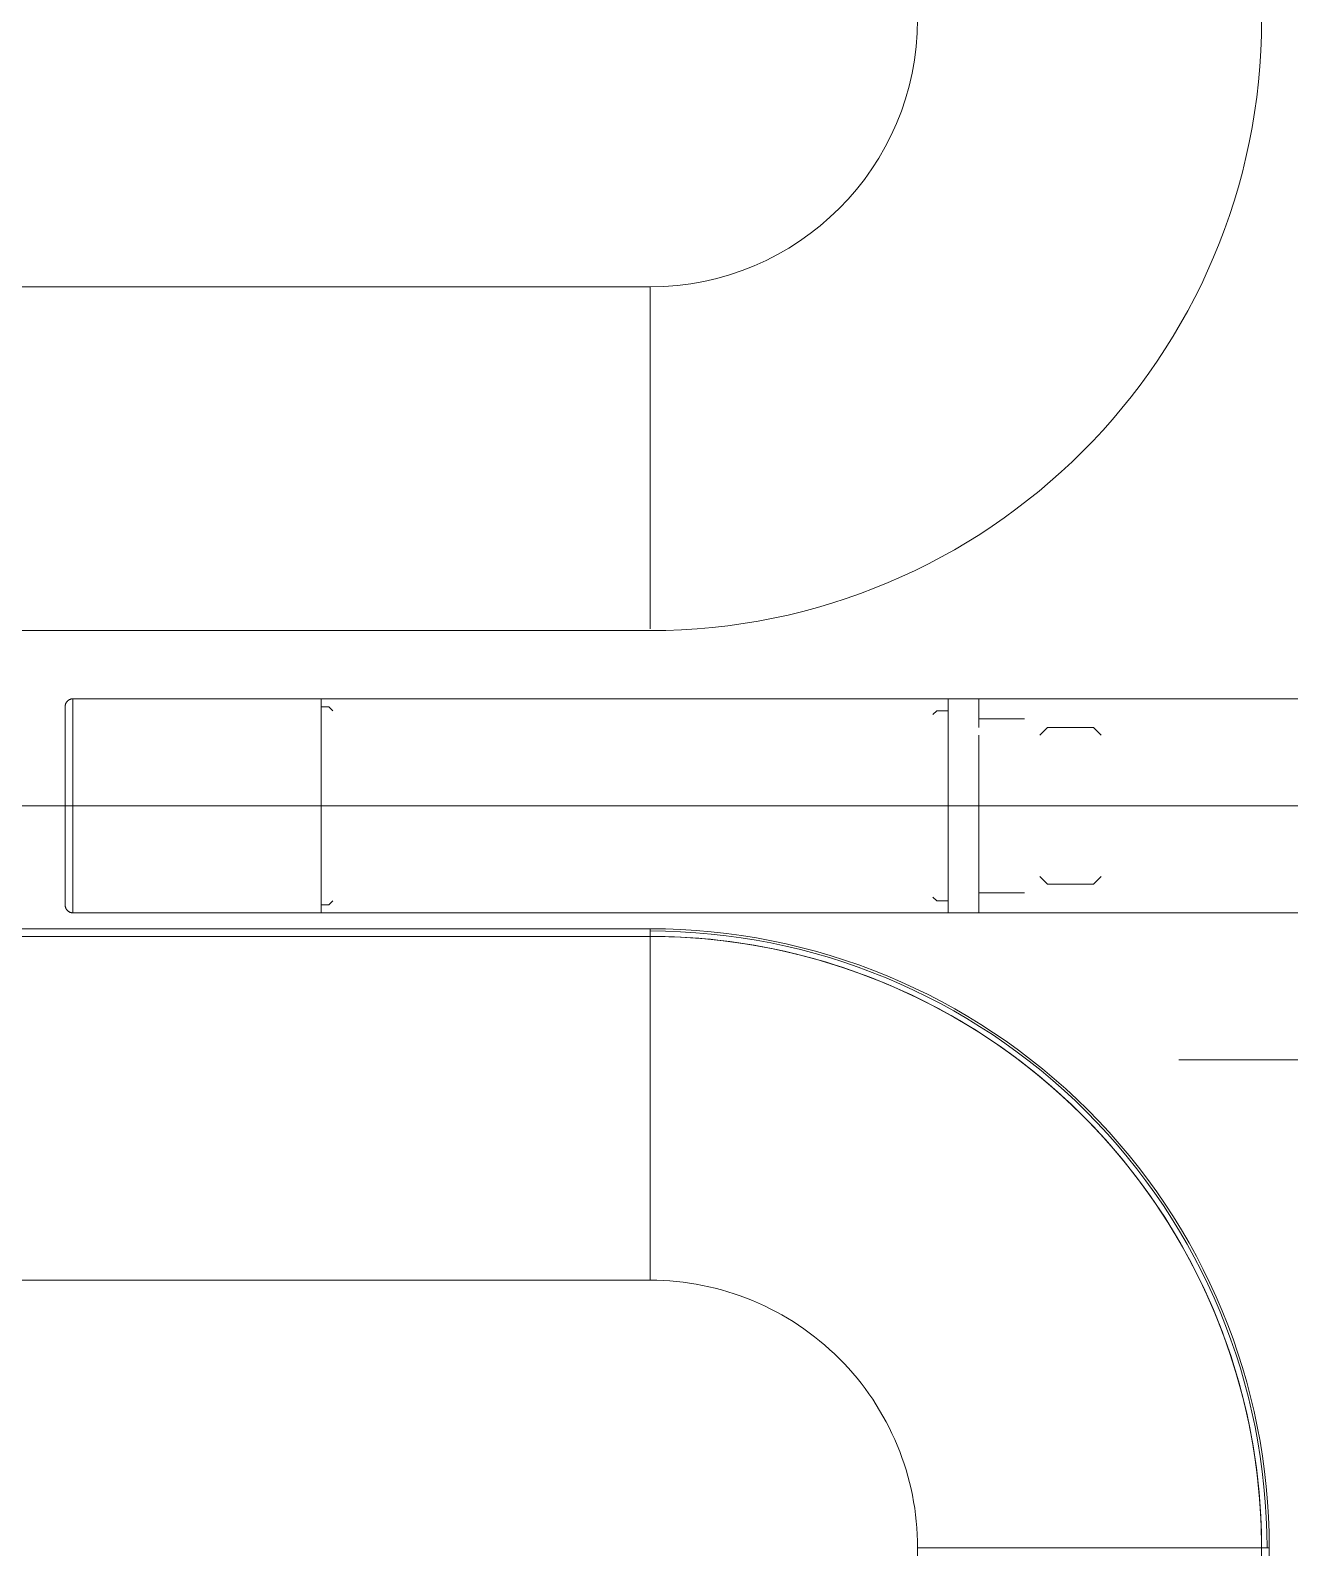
# Model space of a CAD drawing. Header units: millimetres. Extents: x -11245 to 24889, y -43080 to -3800.
# Drawn here: x -7585.7 to -7421, y -15286.7 to -15088.2 of the extents above; entities that cross this region are included whole.
import ezdxf

# ---------------------------------------------------------------- set-up
doc = ezdxf.new("R2010")
doc.units = ezdxf.units.MM
doc.linetypes.add('Projeção', pattern=[3.96875, 2.38125, -1.5875])
for name, color, linetype, lineweight in [('A-ANNO-NOTE', 131, 'Continuous', 9), ('A-FLOR-PATT', 8, 'Continuous', 18), ('A-GENM', 13, 'Continuous', 9), ('G-IMPT', 8, 'Continuous', 9)]:
    doc.layers.add(name, color=color, linetype=linetype, lineweight=lineweight)

# ---------------------------------------------------------------- blocks, each defined once
blk = doc.blocks.new('CRT_MGN_COZ_Fogão a lenha completo - CRT_MGN_COZ_Fogão a lenha completo-5005769-PONTOS HIDRÁULICOS TÉRREO')
at = {"layer": 'G-IMPT'}
for p, q in [((2637.92, 90), (2637.92, -90)), ((2682.92, 90), (2682.92, -90)), ((2682.92, -90), (2682.92, 90)), ((2683.92, 90), (2683.92, -90)), ((2722.92, 90), (2722.92, -90)), ((2767.92, -90), (2767.92, 90)), ((2699.92, -13.5), (2700.08, -13.5)), ((2700.08, -13.5), (2699.92, -13.5)), ((2686, -14.5), (2686, -47)), ((2700.04, -14.5), (2686, -14.5)), ((2700.04, -14.5), (2714, -14.5)), ((2714, -47), (2714, -14.5)), ((2686, -47), (2686, -129)), ((2686, -47), (2714, -47)), ((2700, -47), (2686, -47)), ((2687.05, -47), (2687.05, -48)), ((2714, -47), (2700, -47)), ((2712.95, -48), (2712.95, -47)), ((2714, -129), (2714, -47)), ((2687.05, -48), (2687.55, -48.5)), ((2712.45, -48.5), (2712.95, -48)), ((2637.92, -90), (2682.92, -90)), ((2682.92, -90), (2683.92, -90)), ((2767.92, -90), (2723.17, -90)), ((2602.92, -125), (2362.92, -125)), ((2602.92, -170), (2602.92, -125)), ((2688.05, -127), (2687.55, -127.5)), ((2712.45, -127.5), (2711.95, -127)), ((2686, -129), (2686, -133)), ((2686, -129), (2714, -129)), ((2714, -129), (2686, -129)), ((2687.55, -127.5), (2687.55, -129)), ((2712.45, -129), (2712.45, -127.5)), ((2714, -133), (2714, -129)), ((2686, -133), (2686, -210)), ((2686, -133), (2700, -133)), ((2688.6, -133), (2688.6, -139)), ((2690.1, -133), (2688.9, -133)), ((2700, -133), (2709.25, -133)), ((2710.26, -133), (2714, -133)), ((2711.4, -139), (2711.4, -133)), ((2714, -210), (2714, -133)), ((2690.75, -141), (2689.75, -142)), ((2689.75, -142), (2689.75, -148)), ((2710.25, -142), (2709.25, -141)), ((2710.25, -148), (2710.25, -142)), ((2689.75, -148), (2690.75, -149)), ((2709.25, -149), (2710.25, -148)), ((2362.92, -170), (2602.92, -170)), ((2602.92, -170), (2602.92, -171)), ((2602.92, -171), (2362.92, -171))]:
    blk.add_line(p, q, dxfattribs=at)
at = {"layer": 'G-IMPT', "flags": 128}
for points in [[(2686, -14.5), (2686, -14.46), (2686, -14.42), (2686.01, -14.38), (2686.01, -14.34), (2686.02, -14.3), (2686.03, -14.26), (2686.04, -14.22), (2686.05, -14.19), (2686.06, -14.15), (2686.08, -14.11), (2686.1, -14.07), (2686.11, -14.04), (2686.13, -14), (2686.15, -13.97), (2686.17, -13.94), (2686.2, -13.9), (2686.22, -13.87), (2686.25, -13.84), (2686.28, -13.81), (2686.3, -13.78), (2686.33, -13.76), (2686.36, -13.73), (2686.39, -13.7), (2686.43, -13.68), (2686.46, -13.66), (2686.49, -13.64), (2686.53, -13.62), (2686.56, -13.6), (2686.6, -13.58), (2686.64, -13.57), (2686.68, -13.55), (2686.71, -13.54), (2686.75, -13.53), (2686.79, -13.52), (2686.83, -13.51), (2686.87, -13.51), (2686.91, -13.5), (2686.95, -13.5), (2686.99, -13.5), (2687, -13.5)], [(2700.08, -13.5), (2699.56, -13.5), (2699.04, -13.5), (2698.52, -13.5), (2698, -13.5), (2697.49, -13.5), (2696.98, -13.5), (2696.48, -13.5), (2695.98, -13.5), (2695.49, -13.5), (2695.01, -13.5), (2694.53, -13.5), (2694.06, -13.5), (2693.61, -13.5), (2693.16, -13.5), (2692.72, -13.5), (2692.3, -13.5), (2691.88, -13.5), (2691.48, -13.5), (2691.1, -13.5), (2690.73, -13.5), (2690.37, -13.5), (2690.03, -13.5), (2689.7, -13.5), (2689.39, -13.5), (2689.1, -13.5), (2688.83, -13.5), (2688.57, -13.5), (2688.33, -13.5), (2688.11, -13.5), (2687.91, -13.5), (2687.73, -13.5), (2687.57, -13.5), (2687.43, -13.5), (2687.3, -13.5), (2687.2, -13.5), (2687.12, -13.5), (2687.06, -13.5), (2687.02, -13.5), (2687, -13.5)], [(2687, -13.5), (2687.01, -13.5), (2687.04, -13.5), (2687.09, -13.5), (2687.17, -13.5), (2687.26, -13.5), (2687.37, -13.5), (2687.51, -13.5), (2687.66, -13.5), (2687.83, -13.5), (2688.03, -13.5), (2688.24, -13.5), (2688.47, -13.5), (2688.72, -13.5), (2688.99, -13.5), (2689.27, -13.5), (2689.57, -13.5), (2689.89, -13.5), (2690.23, -13.5), (2690.58, -13.5), (2690.94, -13.5), (2691.32, -13.5), (2691.72, -13.5), (2692.12, -13.5), (2692.54, -13.5), (2692.98, -13.5), (2693.42, -13.5), (2693.87, -13.5), (2694.34, -13.5), (2694.81, -13.5), (2695.29, -13.5), (2695.78, -13.5), (2696.27, -13.5), (2696.77, -13.5), (2697.28, -13.5), (2697.79, -13.5), (2698.3, -13.5), (2698.82, -13.5), (2699.34, -13.5), (2699.86, -13.5), (2699.92, -13.5)], [(2699.92, -13.5), (2700.44, -13.5), (2700.96, -13.5), (2701.48, -13.5), (2702, -13.5), (2702.51, -13.5), (2703.02, -13.5), (2703.52, -13.5), (2704.02, -13.5), (2704.51, -13.5), (2704.99, -13.5), (2705.47, -13.5), (2705.94, -13.5), (2706.39, -13.5), (2706.84, -13.5), (2707.28, -13.5), (2707.7, -13.5), (2708.12, -13.5), (2708.52, -13.5), (2708.9, -13.5), (2709.27, -13.5), (2709.63, -13.5), (2709.97, -13.5), (2710.3, -13.5), (2710.61, -13.5), (2710.9, -13.5), (2711.17, -13.5), (2711.43, -13.5), (2711.67, -13.5), (2711.89, -13.5), (2712.09, -13.5), (2712.27, -13.5), (2712.43, -13.5), (2712.57, -13.5), (2712.7, -13.5), (2712.8, -13.5), (2712.88, -13.5), (2712.94, -13.5), (2712.98, -13.5), (2713, -13.5)], [(2713, -13.5), (2712.99, -13.5), (2712.96, -13.5), (2712.91, -13.5), (2712.83, -13.5), (2712.74, -13.5), (2712.63, -13.5), (2712.49, -13.5), (2712.34, -13.5), (2712.17, -13.5), (2711.97, -13.5), (2711.76, -13.5), (2711.53, -13.5), (2711.28, -13.5), (2711.01, -13.5), (2710.73, -13.5), (2710.43, -13.5), (2710.11, -13.5), (2709.77, -13.5), (2709.42, -13.5), (2709.06, -13.5), (2708.68, -13.5), (2708.28, -13.5), (2707.88, -13.5), (2707.46, -13.5), (2707.02, -13.5), (2706.58, -13.5), (2706.13, -13.5), (2705.66, -13.5), (2705.19, -13.5), (2704.71, -13.5), (2704.22, -13.5), (2703.73, -13.5), (2703.23, -13.5), (2702.72, -13.5), (2702.21, -13.5), (2701.7, -13.5), (2701.18, -13.5), (2700.66, -13.5), (2700.14, -13.5), (2700.08, -13.5)], [(2713, -13.5), (2713.04, -13.5), (2713.08, -13.5), (2713.12, -13.51), (2713.16, -13.51), (2713.2, -13.52), (2713.24, -13.53), (2713.28, -13.54), (2713.31, -13.55), (2713.35, -13.56), (2713.39, -13.58), (2713.43, -13.6), (2713.46, -13.61), (2713.5, -13.63), (2713.53, -13.65), (2713.56, -13.67), (2713.6, -13.7), (2713.63, -13.72), (2713.66, -13.75), (2713.69, -13.78), (2713.72, -13.8), (2713.74, -13.83), (2713.77, -13.86), (2713.8, -13.89), (2713.82, -13.93), (2713.84, -13.96), (2713.86, -13.99), (2713.88, -14.03), (2713.9, -14.06), (2713.92, -14.1), (2713.93, -14.14), (2713.95, -14.18), (2713.96, -14.21), (2713.97, -14.25), (2713.98, -14.29), (2713.99, -14.33), (2713.99, -14.37), (2714, -14.41), (2714, -14.45), (2714, -14.49), (2714, -14.5)], [(2682.92, -90), (2682.86, -93.2), (2682.67, -96.39), (2682.35, -99.58), (2681.9, -102.75), (2681.33, -105.89), (2680.63, -109.02), (2679.81, -112.11), (2678.86, -115.17), (2677.8, -118.18), (2676.61, -121.15), (2675.31, -124.08), (2673.88, -126.94), (2672.35, -129.75), (2670.71, -132.49), (2668.95, -135.17), (2667.09, -137.78), (2665.13, -140.3), (2663.07, -142.75), (2660.91, -145.11), (2658.66, -147.39), (2656.32, -149.57), (2653.9, -151.66), (2651.39, -153.65), (2648.81, -155.54), (2646.15, -157.32), (2643.42, -158.99), (2640.63, -160.56), (2637.78, -162.01), (2634.87, -163.34), (2631.91, -164.56), (2628.91, -165.66), (2625.86, -166.64), (2622.78, -167.5), (2619.66, -168.23), (2616.52, -168.84), (2613.36, -169.32), (2610.18, -169.67), (2606.99, -169.9), (2603.79, -170), (2602.92, -170)], [(2602.92, -170), (2606.12, -169.94), (2609.32, -169.74), (2612.5, -169.42), (2615.67, -168.98), (2618.82, -168.41), (2621.94, -167.71), (2625.03, -166.88), (2628.09, -165.94), (2631.11, -164.87), (2634.08, -163.68), (2637, -162.38), (2639.87, -160.96), (2642.68, -159.43), (2645.42, -157.78), (2648.1, -156.03), (2650.7, -154.17), (2653.23, -152.21), (2655.68, -150.14), (2658.04, -147.99), (2660.31, -145.74), (2662.5, -143.4), (2664.58, -140.97), (2666.57, -138.47), (2668.46, -135.88), (2670.24, -133.22), (2671.92, -130.5), (2673.48, -127.71), (2674.93, -124.85), (2676.27, -121.95), (2677.49, -118.99), (2678.59, -115.98), (2679.57, -112.94), (2680.42, -109.85), (2681.15, -106.74), (2681.76, -103.6), (2682.24, -100.43), (2682.6, -97.25), (2682.82, -94.06), (2682.92, -90.86), (2682.92, -90)]]:
    blk.add_lwpolyline(points, dxfattribs=at)
at = {"layer": 'G-IMPT'}
for centre, radius, start, end in [((2602.92, -90), 80, 270, 0), ((2602.92, -90), 81, 270, 0), ((2602.92, -90), 35, 270, 0), ((2602.92, -90), 80.7, 270, 0), ((2602.92, -90), 80, 270, 0), ((2802.92, -90), 80, 180, 270), ((2802.92, -90), 35, 180, 270)]:
    blk.add_arc(centre, radius, start, end, dxfattribs=at)
blk = doc.blocks.new('CRT_MGN_COZ_Fogão a lenha completo - CRT_MGN_COZ_Fogão a lenha completo-V23-PONTOS HIDRÁULICOS TÉRREO')
at = {"layer": 'G-IMPT'}
for p, q in [((2637.92, 90), (2637.92, -90)), ((2682.92, 90), (2682.92, -90)), ((2682.92, -90), (2682.92, 90)), ((2683.92, 90), (2683.92, -90)), ((2722.92, 90), (2722.92, -90)), ((2767.92, -90), (2767.92, 90)), ((2699.92, -13.5), (2700.08, -13.5)), ((2700.08, -13.5), (2699.92, -13.5)), ((2686, -14.5), (2686, -47)), ((2700.04, -14.5), (2686, -14.5)), ((2700.04, -14.5), (2714, -14.5)), ((2714, -47), (2714, -14.5)), ((2686, -47), (2686, -129)), ((2686, -47), (2714, -47)), ((2700, -47), (2686, -47)), ((2687.05, -47), (2687.05, -48)), ((2714, -47), (2700, -47)), ((2712.95, -48), (2712.95, -47)), ((2714, -129), (2714, -47)), ((2687.05, -48), (2687.55, -48.5)), ((2712.45, -48.5), (2712.95, -48)), ((2637.92, -90), (2682.92, -90)), ((2682.92, -90), (2683.92, -90)), ((2767.92, -90), (2723.17, -90)), ((2602.92, -125), (2362.92, -125)), ((2602.92, -170), (2602.92, -125)), ((2688.05, -127), (2687.55, -127.5)), ((2712.45, -127.5), (2711.95, -127)), ((2686, -129), (2686, -133)), ((2686, -129), (2714, -129)), ((2714, -129), (2686, -129)), ((2687.55, -127.5), (2687.55, -129)), ((2712.45, -129), (2712.45, -127.5)), ((2714, -133), (2714, -129)), ((2686, -133), (2686, -210)), ((2686, -133), (2700, -133)), ((2688.6, -133), (2688.6, -139)), ((2690.1, -133), (2688.9, -133)), ((2700, -133), (2709.25, -133)), ((2710.26, -133), (2714, -133)), ((2711.4, -139), (2711.4, -133)), ((2714, -210), (2714, -133)), ((2690.75, -141), (2689.75, -142)), ((2689.75, -142), (2689.75, -148)), ((2710.25, -142), (2709.25, -141)), ((2710.25, -148), (2710.25, -142)), ((2689.75, -148), (2690.75, -149)), ((2709.25, -149), (2710.25, -148)), ((2602.92, -170), (2362.92, -170)), ((2362.92, -170), (2602.92, -170)), ((2602.92, -170), (2602.92, -171)), ((2602.92, -171), (2362.92, -171))]:
    blk.add_line(p, q, dxfattribs=at)
at = {"layer": 'G-IMPT', "flags": 128}
for points in [[(2686, -14.5), (2686, -14.46), (2686, -14.42), (2686.01, -14.38), (2686.01, -14.34), (2686.02, -14.3), (2686.03, -14.26), (2686.04, -14.22), (2686.05, -14.19), (2686.06, -14.15), (2686.08, -14.11), (2686.1, -14.07), (2686.11, -14.04), (2686.13, -14), (2686.15, -13.97), (2686.17, -13.94), (2686.2, -13.9), (2686.22, -13.87), (2686.25, -13.84), (2686.28, -13.81), (2686.3, -13.78), (2686.33, -13.76), (2686.36, -13.73), (2686.39, -13.7), (2686.43, -13.68), (2686.46, -13.66), (2686.49, -13.64), (2686.53, -13.62), (2686.56, -13.6), (2686.6, -13.58), (2686.64, -13.57), (2686.68, -13.55), (2686.71, -13.54), (2686.75, -13.53), (2686.79, -13.52), (2686.83, -13.51), (2686.87, -13.51), (2686.91, -13.5), (2686.95, -13.5), (2686.99, -13.5), (2687, -13.5)], [(2700.08, -13.5), (2699.56, -13.5), (2699.04, -13.5), (2698.52, -13.5), (2698, -13.5), (2697.49, -13.5), (2696.98, -13.5), (2696.48, -13.5), (2695.98, -13.5), (2695.49, -13.5), (2695.01, -13.5), (2694.53, -13.5), (2694.06, -13.5), (2693.61, -13.5), (2693.16, -13.5), (2692.72, -13.5), (2692.3, -13.5), (2691.88, -13.5), (2691.48, -13.5), (2691.1, -13.5), (2690.73, -13.5), (2690.37, -13.5), (2690.03, -13.5), (2689.7, -13.5), (2689.39, -13.5), (2689.1, -13.5), (2688.83, -13.5), (2688.57, -13.5), (2688.33, -13.5), (2688.11, -13.5), (2687.91, -13.5), (2687.73, -13.5), (2687.57, -13.5), (2687.43, -13.5), (2687.3, -13.5), (2687.2, -13.5), (2687.12, -13.5), (2687.06, -13.5), (2687.02, -13.5), (2687, -13.5)], [(2687, -13.5), (2687.01, -13.5), (2687.04, -13.5), (2687.09, -13.5), (2687.17, -13.5), (2687.26, -13.5), (2687.37, -13.5), (2687.51, -13.5), (2687.66, -13.5), (2687.83, -13.5), (2688.03, -13.5), (2688.24, -13.5), (2688.47, -13.5), (2688.72, -13.5), (2688.99, -13.5), (2689.27, -13.5), (2689.57, -13.5), (2689.89, -13.5), (2690.23, -13.5), (2690.58, -13.5), (2690.94, -13.5), (2691.32, -13.5), (2691.72, -13.5), (2692.12, -13.5), (2692.54, -13.5), (2692.98, -13.5), (2693.42, -13.5), (2693.87, -13.5), (2694.34, -13.5), (2694.81, -13.5), (2695.29, -13.5), (2695.78, -13.5), (2696.27, -13.5), (2696.77, -13.5), (2697.28, -13.5), (2697.79, -13.5), (2698.3, -13.5), (2698.82, -13.5), (2699.34, -13.5), (2699.86, -13.5), (2699.92, -13.5)], [(2699.92, -13.5), (2700.44, -13.5), (2700.96, -13.5), (2701.48, -13.5), (2702, -13.5), (2702.51, -13.5), (2703.02, -13.5), (2703.52, -13.5), (2704.02, -13.5), (2704.51, -13.5), (2704.99, -13.5), (2705.47, -13.5), (2705.94, -13.5), (2706.39, -13.5), (2706.84, -13.5), (2707.28, -13.5), (2707.7, -13.5), (2708.12, -13.5), (2708.52, -13.5), (2708.9, -13.5), (2709.27, -13.5), (2709.63, -13.5), (2709.97, -13.5), (2710.3, -13.5), (2710.61, -13.5), (2710.9, -13.5), (2711.17, -13.5), (2711.43, -13.5), (2711.67, -13.5), (2711.89, -13.5), (2712.09, -13.5), (2712.27, -13.5), (2712.43, -13.5), (2712.57, -13.5), (2712.7, -13.5), (2712.8, -13.5), (2712.88, -13.5), (2712.94, -13.5), (2712.98, -13.5), (2713, -13.5)], [(2713, -13.5), (2712.99, -13.5), (2712.96, -13.5), (2712.91, -13.5), (2712.83, -13.5), (2712.74, -13.5), (2712.63, -13.5), (2712.49, -13.5), (2712.34, -13.5), (2712.17, -13.5), (2711.97, -13.5), (2711.76, -13.5), (2711.53, -13.5), (2711.28, -13.5), (2711.01, -13.5), (2710.73, -13.5), (2710.43, -13.5), (2710.11, -13.5), (2709.77, -13.5), (2709.42, -13.5), (2709.06, -13.5), (2708.68, -13.5), (2708.28, -13.5), (2707.88, -13.5), (2707.46, -13.5), (2707.02, -13.5), (2706.58, -13.5), (2706.13, -13.5), (2705.66, -13.5), (2705.19, -13.5), (2704.71, -13.5), (2704.22, -13.5), (2703.73, -13.5), (2703.23, -13.5), (2702.72, -13.5), (2702.21, -13.5), (2701.7, -13.5), (2701.18, -13.5), (2700.66, -13.5), (2700.14, -13.5), (2700.08, -13.5)], [(2713, -13.5), (2713.04, -13.5), (2713.08, -13.5), (2713.12, -13.51), (2713.16, -13.51), (2713.2, -13.52), (2713.24, -13.53), (2713.28, -13.54), (2713.31, -13.55), (2713.35, -13.56), (2713.39, -13.58), (2713.43, -13.6), (2713.46, -13.61), (2713.5, -13.63), (2713.53, -13.65), (2713.56, -13.67), (2713.6, -13.7), (2713.63, -13.72), (2713.66, -13.75), (2713.69, -13.78), (2713.72, -13.8), (2713.74, -13.83), (2713.77, -13.86), (2713.8, -13.89), (2713.82, -13.93), (2713.84, -13.96), (2713.86, -13.99), (2713.88, -14.03), (2713.9, -14.06), (2713.92, -14.1), (2713.93, -14.14), (2713.95, -14.18), (2713.96, -14.21), (2713.97, -14.25), (2713.98, -14.29), (2713.99, -14.33), (2713.99, -14.37), (2714, -14.41), (2714, -14.45), (2714, -14.49), (2714, -14.5)], [(2682.92, -90), (2682.86, -93.2), (2682.67, -96.39), (2682.35, -99.58), (2681.9, -102.75), (2681.33, -105.89), (2680.63, -109.02), (2679.81, -112.11), (2678.86, -115.17), (2677.8, -118.18), (2676.61, -121.15), (2675.31, -124.08), (2673.88, -126.94), (2672.35, -129.75), (2670.71, -132.49), (2668.95, -135.17), (2667.09, -137.78), (2665.13, -140.3), (2663.07, -142.75), (2660.91, -145.11), (2658.66, -147.39), (2656.32, -149.57), (2653.9, -151.66), (2651.39, -153.65), (2648.81, -155.54), (2646.15, -157.32), (2643.42, -158.99), (2640.63, -160.56), (2637.78, -162.01), (2634.87, -163.34), (2631.91, -164.56), (2628.91, -165.66), (2625.86, -166.64), (2622.78, -167.5), (2619.66, -168.23), (2616.52, -168.84), (2613.36, -169.32), (2610.18, -169.67), (2606.99, -169.9), (2603.79, -170), (2602.92, -170)], [(2602.92, -170), (2606.12, -169.94), (2609.32, -169.74), (2612.5, -169.42), (2615.67, -168.98), (2618.82, -168.41), (2621.94, -167.71), (2625.03, -166.88), (2628.09, -165.94), (2631.11, -164.87), (2634.08, -163.68), (2637, -162.38), (2639.87, -160.96), (2642.68, -159.43), (2645.42, -157.78), (2648.1, -156.03), (2650.7, -154.17), (2653.23, -152.21), (2655.68, -150.14), (2658.04, -147.99), (2660.31, -145.74), (2662.5, -143.4), (2664.58, -140.97), (2666.57, -138.47), (2668.46, -135.88), (2670.24, -133.22), (2671.92, -130.5), (2673.48, -127.71), (2674.93, -124.85), (2676.27, -121.95), (2677.49, -118.99), (2678.59, -115.98), (2679.57, -112.94), (2680.42, -109.85), (2681.15, -106.74), (2681.76, -103.6), (2682.24, -100.43), (2682.6, -97.25), (2682.82, -94.06), (2682.92, -90.86), (2682.92, -90)]]:
    blk.add_lwpolyline(points, dxfattribs=at)
at = {"layer": 'G-IMPT'}
for centre, radius, start, end in [((2602.92, -90), 80, 270, 0), ((2602.92, -90), 81, 270, 0), ((2602.92, -90), 35, 270, 0), ((2602.92, -90), 80.7, 270, 0), ((2602.92, -90), 80, 270, 0), ((2802.92, -90), 80, 180, 270), ((2802.92, -90), 35, 180, 270)]:
    blk.add_arc(centre, radius, start, end, dxfattribs=at)
blk = doc.blocks.new('CRT_ANO_Id pontos hidráulicos - CRT_ANO_Id pontos hidráulicos-4987357-PONTOS HIDRÁULICOS TÉRREO')
at = {"layer": 'A-ANNO-NOTE', "linetype": 'Projeção'}
blk.add_line((0, 0), (-5, 0), dxfattribs=at)
blk = doc.blocks.new('CRT_ANO_Id pontos hidráulicos - CRT_ANO_Id pontos hidráulicos-4987378-PONTOS HIDRÁULICOS TÉRREO')
at = {"layer": 'A-ANNO-NOTE'}
blk.add_line((0, 0), (5, 0), dxfattribs=at)

msp = doc.modelspace()

# ---------------------------------------------------------------- hatches: boundary and pattern name
at = {"layer": 'A-FLOR-PATT', "lineweight": 9}
h = msp.add_hatch(dxfattribs=at)
h.set_pattern_fill('FP_1', color=9, style=0, pattern_type=2)
h.set_pattern_definition([(0, (0, 0), (812.8, 203.2), [33.528, -576.072, 33.528, -576.072, -3251.2]), (0, (0, 0), (812.8, 203.2), [-1219.2, 33.528, -1185.672, 33.528, -576.072, -1422.4]), (0, (0, 0), (812.8, 203.2), [-3048, 33.528, -372.872, 33.528, -982.472]), (120, (304.8, 101.6), (-582.3764, 602.3054), [33.528, -576.072, 33.528, -576.072, -3251.2]), (120, (304.8, 101.6), (-582.3764, 602.3054), [-1219.2, 33.528, -1185.672, 33.528, -576.072, -1422.4]), (120, (304.8, 101.6), (-582.3764, 602.3054), [-3048, 33.528, -372.872, 33.528, -982.472]), (240, (406.4, 508), (-230.4236, -805.5054), [33.528, -576.072, 33.528, -576.072, -3251.2]), (240, (406.4, 508), (-230.4236, -805.5054), [-1219.2, 33.528, -1185.672, 33.528, -576.072, -1422.4]), (240, (406.4, 508), (-230.4236, -805.5054), [-3048, 33.528, -372.872, 33.528, -982.472])])
h.paths.add_polyline_path([(-11044.62, -19319.65), (-7944.62, -19319.65), (-7944.62, -17819.65), (-7954.62, -17819.65), (-7954.62, -17359.65), (-7944.62, -17359.65), (-7944.62, -17039.65), (-7954.62, -17039.65), (-7954.62, -16739.65), (-7944.62, -16739.65), (-7944.62, -16439.65), (-7964.62, -16439.65), (-7964.62, -16039.65), (-7944.62, -16039.65), (-7944.62, -16034.65), (-7964.62, -16034.65), (-7964.62, -15634.65), (-7944.62, -15634.65), (-7944.62, -15589.65), (-7964.62, -15589.65), (-7964.62, -15189.65), (-7944.62, -15189.65), (-7944.62, -15184.65), (-7964.62, -15184.65), (-7964.62, -14784.65), (-7944.62, -14784.65), (-7944.62, -14739.65), (-7964.62, -14739.65), (-7964.62, -14339.65), (-7944.62, -14339.65), (-7944.62, -14334.65), (-7964.62, -14334.65), (-7964.62, -13934.65), (-7944.62, -13934.65), (-7944.62, -13889.65), (-7244.62, -13889.65), (-7244.62, -13088.65), (-7254.62, -13088.65), (-7254.62, -12988.65), (-7244.62, -12988.65), (-7244.62, -8790.65), (-7254.62, -8789.65), (-7254.62, -8690.65), (-7244.62, -8690.65), (-7244.62, -8139.65), (-7254.62, -8139.65), (-7253.95, -5539.65), (-7244.62, -5539.65), (-7244.62, -5299.65), (-6663.62, -5299.65), (-6663.62, -5289.65), (-6563.62, -5289.65), (-6563.62, -5299.65), (-3065.62, -5299.29), (-3064.62, -5289.65), (-2965.62, -5289.65), (-2965.62, -5299.65), (-2524.62, -5299.65), (-2524.62, -3999.65), (-2584.62, -3999.65), (-2584.62, -3939.65), (-7042.12, -3939.65), (-7042.12, -3859.65), (-2584.62, -3859.65), (-2584.62, -3799.65), (-7044.62, -3799.65), (-7044.62, -3999.65), (-7244.62, -3999.65), (-7244.62, -3799.65), (-11044.62, -3799.65), (-11044.62, -3999.65), (-11244.62, -3999.65), (-11244.62, -7934.65), (-11044.62, -7934.65), (-11044.62, -8134.65), (-11244.62, -8134.65), (-11244.62, -11579.65), (-11044.62, -11579.65), (-11044.62, -11779.65), (-11244.62, -11779.65), (-11244.62, -15224.65), (-11044.62, -15224.65), (-11044.62, -15424.65), (-11244.62, -15424.65), (-11244.62, -19119.65), (-11044.62, -19119.65)])
h.paths.add_polyline_path([(-7684.62, -15607.73), (-7684.62, -15606.48), (-7703.53, -15604.45), (-7719.01, -15598.9), (-7726.94, -15594.59), (-7737.23, -15586.96), (-7746.21, -15577.72), (-7753.68, -15567), (-7759.83, -15553.82), (-7762.78, -15543.56), (-7764, -15533.08), (-7765.37, -15526.73), (-7765.62, -15526.73), (-7764.37, -15540.65), (-7760.7, -15554.33), (-7755.9, -15565.09), (-7749.44, -15575.24), (-7740.92, -15584.91), (-7731.64, -15592.65), (-7717.62, -15600.64), (-7705.91, -15604.82), (-7697.29, -15606.73), (-7690.98, -15607.48)])
h.paths.add_polyline_path([(-7504.62, -15607.73), (-7488.97, -15606.14), (-7476.47, -15602.61), (-7466.26, -15598.01), (-7455.5, -15591.07), (-7445.19, -15581.67), (-7437.04, -15571.26), (-7430.71, -15559.73), (-7426.59, -15548.24), (-7424.62, -15539.4), (-7424.12, -15526.73), (-7424.87, -15526.73), (-7426.96, -15545.63), (-7428.49, -15550.75), (-7429.79, -15554.84), (-7435.33, -15566.6), (-7440.46, -15574.34), (-7458.81, -15592.26), (-7470.83, -15599.17), (-7480.54, -15602.85), (-7484.54, -15603.76), (-7485.98, -15604.52), (-7496.53, -15606), (-7504.62, -15607.48)])
h.paths.add_polyline_path([(-7489.43, -15558.26), (-7482.27, -15553.61), (-7486.76, -15556.36)])
h.paths.add_polyline_path([(-7536.62, -15466.18), (-7525.88, -15465.18), (-7515.5, -15462.23), (-7505.85, -15457.42), (-7494.87, -15448.55), (-7488.58, -15440.92), (-7483.03, -15430.91), (-7480.4, -15423.72), (-7478.42, -15413.12), (-7478.7, -15400.29), (-7481.08, -15389.69), (-7486.04, -15378.53), (-7491.53, -15370.62), (-7498.56, -15363.43), (-7506.88, -15357.45), (-7516.76, -15352.8), (-7510.56, -15355.63), (-7501.39, -15361.62), (-7493.42, -15369.4), (-7486.92, -15378.96), (-7482.82, -15388.64), (-7480.85, -15396.99), (-7480.18, -15406.95), (-7481.64, -15418.47), (-7485.13, -15428.84), (-7490.66, -15438.5), (-7497.26, -15446.19), (-7502.87, -15451.02), (-7513.98, -15457.42), (-7523.64, -15460.65), (-7534.4, -15462.12), (-7541.83, -15461.98), (-7554.26, -15459.34), (-7564.47, -15454.82), (-7571.85, -15449.84), (-7580.49, -15441.24), (-7586.32, -15432.49), (-7590.11, -15423.72), (-7592.66, -15412.52), (-7592.96, -15402.33), (-7591.31, -15391.73), (-7588.95, -15384.5), (-7583.27, -15373.95), (-7576, -15365.29), (-7570.67, -15360.64), (-7561.8, -15355.15), (-7550.03, -15350.9), (-7558.27, -15353.46), (-7567.39, -15358.03), (-7578.37, -15366.9), (-7585.27, -15375.42), (-7590.39, -15384.93), (-7592.88, -15391.88), (-7594.82, -15402.33), (-7594.53, -15415.21), (-7592.84, -15423.72), (-7587.2, -15436.92), (-7581.71, -15444.83), (-7576, -15450.92), (-7567.39, -15457.42), (-7555.48, -15462.99), (-7547.36, -15465.18), (-7542.01, -15465.93)])
h.paths.add_polyline_path([(-7536.62, -15447.73), (-7525.57, -15446.19), (-7516.66, -15442.63), (-7510.08, -15438.2), (-7505.41, -15433.83), (-7499.41, -15425.08), (-7496.53, -15418.15), (-7494.85, -15410.12), (-7494.98, -15400.51), (-7497.77, -15389.91), (-7500.25, -15384.73), (-7506.08, -15376.95), (-7513.61, -15370.66), (-7522.5, -15366.22), (-7527.89, -15364.64), (-7536.62, -15363.73), (-7547.59, -15365.25), (-7556.54, -15368.82), (-7562.28, -15372.5), (-7569.73, -15379.98), (-7574.86, -15388.51), (-7577.62, -15396.9), (-7578.56, -15405.73), (-7577.47, -15415.21), (-7575.64, -15421.27), (-7569.73, -15431.48), (-7563.31, -15438.08), (-7557.74, -15442), (-7547.66, -15446.19), (-7538.84, -15447.61)])
h.paths.add_polyline_path([(-7534.4, -15446.67), (-7545.65, -15445.52), (-7555.76, -15441.71), (-7563.68, -15436.22), (-7569.29, -15430.1), (-7573.83, -15422.94), (-7577.09, -15410.61), (-7577.09, -15400.84), (-7575.1, -15392.28), (-7571.38, -15384.1), (-7562.04, -15373.62), (-7553.64, -15368.62), (-7547.59, -15366.22), (-7534.4, -15364.79), (-7521.44, -15367.64), (-7509.65, -15375.16), (-7503.44, -15381.71), (-7499.61, -15388.64), (-7496.68, -15397.59), (-7495.62, -15405.73), (-7498.25, -15419.5), (-7501.69, -15426.73), (-7507.1, -15433.83), (-7514.1, -15439.7), (-7522.03, -15443.79), (-7528.45, -15445.69), (-7531.47, -15446.19)])
h.paths.add_polyline_path([(-7424.6, -15286.73), (-7423.62, -15286.73), (-7425.21, -15271.08), (-7428.54, -15259.12), (-7434.26, -15246.72), (-7439.9, -15238.09), (-7450.44, -15226.59), (-7460.47, -15218.89), (-7471.58, -15212.83), (-7482.26, -15208.94), (-7492.11, -15206.7), (-7504.62, -15206.23), (-7504.62, -15206.97), (-7485.71, -15209), (-7470.23, -15214.55), (-7459.25, -15220.9), (-7451.49, -15226.98), (-7443.01, -15235.75), (-7434.62, -15248.12), (-7429.28, -15260), (-7426.07, -15271.89), (-7425.24, -15280.37), (-7424.62, -15286.73)])
h.paths.add_polyline_path([(-7764.37, -15286.73), (-7762.34, -15267.82), (-7756.79, -15252.34), (-7751.05, -15242.27), (-7744.85, -15234.12), (-7734.32, -15224.11), (-7724.9, -15217.66), (-7711.42, -15211.41), (-7703.26, -15208.93), (-7690.98, -15207.35), (-7684.62, -15205.98), (-7684.62, -15205.73), (-7698.79, -15207.02), (-7713.35, -15211.06), (-7724.17, -15216.11), (-7733.26, -15222), (-7744.05, -15231.78), (-7752.26, -15242.27), (-7758.53, -15253.72), (-7762.41, -15264.37), (-7764.62, -15274.05), (-7765.05, -15286.73), (-7764.62, -15286.73)])
h.paths.add_polyline_path([(-7479.87, -15261.98), (-7487.72, -15256.14), (-7482.35, -15260.22)])
h.paths.add_polyline_path([(-7684.62, -15166.73), (-7684.62, -15166.48), (-7690.3, -15166.5)])
h.paths.add_polyline_path([(-7452.66, -15147.56), (-7443.03, -15137.72), (-7448.82, -15143.29), (-7452.26, -15147.11)])
h.paths.add_polyline_path([(-7489.43, -15118.26), (-7482.27, -15113.61), (-7486.76, -15116.36)])
h.paths.add_polyline_path([(-7536.62, -15026.18), (-7525.88, -15025.18), (-7515.5, -15022.23), (-7503.42, -15015.76), (-7494.87, -15008.55), (-7488.58, -15000.92), (-7483.91, -14992.91), (-7480.4, -14983.72), (-7478.42, -14973.12), (-7478.42, -14962.33), (-7480.4, -14951.73), (-7486.04, -14938.53), (-7491.53, -14930.62), (-7499.52, -14922.64), (-7507.42, -14917.15), (-7515.5, -14913.22), (-7525.88, -14910.27), (-7536.62, -14909.27), (-7547.36, -14910.27), (-7557.74, -14913.22), (-7569.82, -14919.69), (-7578.37, -14926.9), (-7584.66, -14934.53), (-7589.33, -14942.54), (-7592.84, -14951.73), (-7594.82, -14962.33), (-7594.82, -14973.12), (-7592.84, -14983.72), (-7587.2, -14996.92), (-7581.71, -15004.83), (-7573.72, -15012.81), (-7565.82, -15018.3), (-7557.74, -15022.23), (-7547.36, -15025.18), (-7541.57, -15025.95)])
h.paths.add_polyline_path([(-7536.62, -15024.23), (-7547, -15023.26), (-7559.23, -15019.44), (-7568.39, -15014.37), (-7577.06, -15007.11), (-7583.27, -14999.5), (-7587.32, -14992.63), (-7591.16, -14982.35), (-7593.01, -14970), (-7592.66, -14960.93), (-7590.78, -14951.73), (-7586.08, -14940.54), (-7579.82, -14931.4), (-7571.85, -14923.62), (-7563.38, -14918.03), (-7554.26, -14914.11), (-7545.65, -14912), (-7536.62, -14911.23), (-7525.88, -14912.27), (-7515.4, -14915.4), (-7504.62, -14921.23), (-7496.18, -14928.35), (-7489.97, -14935.95), (-7484.85, -14945.25), (-7482.11, -14952.96), (-7480.32, -14963.34), (-7480.85, -14976.46), (-7482.82, -14984.81), (-7487.5, -14995.53), (-7493.42, -15004.05), (-7501.39, -15011.84), (-7509.86, -15017.42), (-7519.54, -15021.53), (-7527.89, -15023.49), (-7532.23, -15024.02)])
h.paths.add_polyline_path([(-7536.62, -15009.73), (-7525.65, -15008.21), (-7516.66, -15004.63), (-7511.4, -15001.27), (-7503.9, -14993.97), (-7500.25, -14988.73), (-7495.86, -14977.66), (-7494.85, -14972.12), (-7494.98, -14962.51), (-7497.77, -14951.91), (-7500.25, -14946.73), (-7507.57, -14937.46), (-7513.61, -14932.66), (-7521.44, -14928.62), (-7527.89, -14926.64), (-7536.62, -14925.73), (-7547.66, -14927.27), (-7555.82, -14930.44), (-7564.27, -14936.18), (-7570.12, -14942.49), (-7573.73, -14948.05), (-7577.71, -14959.33), (-7578.56, -14967.73), (-7577.62, -14976.55), (-7574.73, -14985.24), (-7569.89, -14993.26), (-7563.31, -15000.08), (-7555.82, -15005.01), (-7547.59, -15008.21), (-7540.86, -15009.5)])
h.paths.add_polyline_path([(-7538.84, -15008.67), (-7551.07, -15005.84), (-7560.61, -15000.83), (-7569.29, -14992.1), (-7573.83, -14984.94), (-7577.09, -14972.61), (-7577.09, -14962.84), (-7575.28, -14954.81), (-7571.38, -14946.05), (-7565.5, -14938.95), (-7559.2, -14933.79), (-7551.69, -14929.61), (-7538.84, -14926.79), (-7525.65, -14928.22), (-7515.5, -14932.79), (-7509.65, -14937.16), (-7503.51, -14943.69), (-7497.77, -14955.39), (-7496.53, -14959.38), (-7495.86, -14972.16), (-7499.81, -14985.24), (-7503.98, -14992.54), (-7512.24, -15000.5), (-7518.21, -15004.1), (-7526.77, -15007.42), (-7534.4, -15008.67)])
h.paths.add_polyline_path([(-7424.87, -14846.73), (-7424.62, -14846.73), (-7425.15, -14841.91)])
h.paths.add_polyline_path([(-7764.62, -14846.73), (-7764.37, -14846.72), (-7764.43, -14841.91)])
h.paths.add_polyline_path([(-7479.87, -14821.98), (-7487.72, -14816.14), (-7482.35, -14820.22)])
h.paths.add_polyline_path([(-9954.48, -12639.65), (-9961.64, -12579.9), (-9965.25, -12528.39), (-9965.64, -12519.51), (-9964.08, -12474.03), (-9955.44, -12378.71), (-9956.21, -12344), (-9956.91, -12297.5), (-9955.13, -12255.55), (-9951.85, -12227.77), (-9946.77, -12200.72), (-9935.72, -12156.99), (-9919.61, -12096.31), (-9912.1, -12057.02), (-9908.46, -12023.2), (-9905.95, -11971.43), (-9905.74, -11910.55), (-9908.27, -11800.8), (-9912.29, -11612.13), (-9911.92, -11512.97), (-9909.65, -11333.69), (-9912.07, -11290.15), (-9915.45, -11258.38), (-9921.29, -11221.69), (-9928.82, -11187.28), (-9941.1, -11144.05), (-9962.77, -11071.03), (-9977.88, -11009.92), (-9991.52, -10945.5), (-10004.7, -10870.51), (-10010.35, -10842.49), (-10033.39, -11102.1), (-10044.26, -11242.24), (-10047.24, -11308.64), (-10048.94, -11406.08), (-10049.49, -11606.14), (-10048.44, -12043.9), (-10044.62, -12112.01), (-10035.52, -12207.74), (-10029.63, -12274.52), (-10028.73, -12333), (-10028.99, -12434.14), (-10026.48, -12567.04), (-10029.11, -12639.65), (-10398.93, -12639.65), (-10403.28, -12550.32), (-10403.41, -12481.43), (-10400.78, -12148.75), (-10403.82, -12028.29), (-10410.61, -11861.68), (-10424.56, -11581.05), (-10428.1, -11324.54), (-10428.11, -11161.69), (-10427.88, -11151.38), (-10426.23, -11138.59), (-10419.95, -11115.46), (-10418.25, -11102.1), (-10417.55, -11077.15), (-10416.4, -11044.64), (-10412.1, -10978.57), (-10408.89, -10885.67), (-10406.15, -10833.25), (-10407.97, -10779.71), (-10409.35, -10718.27), (-10407.95, -10635.36), (-10407.2, -10542.16), (-10405.8, -10256.23), (-10404.5, -10086.95), (-10406.88, -9968.86), (-10410.92, -9849.15), (-10419.57, -9639.65), (-10029.64, -9639.65), (-10026.58, -9657.23), (-10021.92, -9729.01), (-10015.42, -9829.54), (-10009.59, -9873.31), (-9999.6, -9841.08), (-9993.04, -9812.88), (-9986.26, -9769.24), (-9977.35, -9705.69), (-9966.89, -9639.65), (-9079.53, -9639.65), (-9081.81, -9677.37), (-9103.37, -9968.86), (-9107.02, -10054.68), (-9108.25, -10135.07), (-9106.52, -10262.2), (-9105.22, -10457.19), (-9103.52, -10637.71), (-9102.36, -10733.26), (-9104.82, -10784.19), (-9106.8, -10831.46), (-9105.14, -10856.38), (-9104.37, -10861.81), (-9097.23, -10890.53), (-9095.22, -10904.55), (-9092.54, -10976.92), (-9089.68, -10997.54), (-9082.88, -11029.57), (-9080.85, -11048.33), (-9078.11, -11093.08), (-9074, -11108.94), (-9067.86, -11118.79), (-9057.98, -11130.86), (-9055.41, -11136), (-9052.92, -11142.47), (-9044.98, -11037.06), (-9042, -10970.66), (-9040.3, -10873.22), (-9039.75, -10673.17), (-9040.8, -10235.4), (-9044.62, -10167.29), (-9053.84, -10070.41), (-9059.61, -10004.78), (-9060.51, -9946.3), (-9060.25, -9845.16), (-9062.76, -9712.27), (-9060.13, -9639.65), (-8690.31, -9639.65), (-8686.12, -9720.27), (-8685.83, -9797.87), (-8688.46, -10130.56), (-8685.42, -10251.01), (-8678.63, -10417.62), (-8664.68, -10698.25), (-8661.14, -10954.76), (-8661.13, -11117.61), (-8661.36, -11127.93), (-8663.01, -11140.71), (-8668.21, -11157.07), (-8670.99, -11177.2), (-8671.82, -11211.01), (-8672.84, -11234.66), (-8677.29, -11306.56), (-8680.35, -11393.63), (-8683.09, -11446.05), (-8681.27, -11499.59), (-8679.89, -11561.03), (-8681.29, -11643.94), (-8682.03, -11728.27), (-8683.44, -12023.07), (-8684.74, -12192.35), (-8682.76, -12296.06), (-8677.24, -12458.21), (-8669.67, -12639.65), (-9059.6, -12639.65), (-9062.66, -12622.07), (-9067.32, -12550.3), (-9073.82, -12449.76), (-9084.99, -12368.85), (-9096.21, -12296.06), (-9099.57, -12192.35), (-9102.92, -11977.59), (-9103.62, -11912.3), (-9112.06, -12008.82), (-9118.93, -12111.07), (-9121.45, -12188.26), (-9121.68, -12236.14), (-9120.21, -12301.74), (-9114.82, -12458.21), (-9116.31, -12519.51), (-9118.37, -12553.43), (-9121.25, -12579.9), (-9126, -12608.43), (-9133.28, -12639.65), (-9338.77, -12639.65)])
h.paths.add_polyline_path([(-11104.62, -7932.15), (-11184.62, -7932.15), (-11184.62, -4002.15), (-11104.62, -4002.15), (-11104.62, -7904.65)])
h.paths.add_polyline_path([(-2384.62, -5299.65), (-2384.62, -3999.65), (-2444.62, -3999.65), (-2444.62, -5299.65)])
h.paths.add_polyline_path([(-7274.62, -3939.65), (-11042.12, -3939.65), (-11042.12, -3859.65), (-7247.12, -3859.65), (-7247.12, -3939.65)])

# ---------------------------------------------------------------- block references
at = {"layer": 'A-ANNO-NOTE', "xscale": 100, "yscale": 100, "zscale": 100, "rotation": 180}
msp.add_blockref('CRT_ANO_Id pontos hidráulicos - CRT_ANO_Id pontos hidráulicos-4987378-PONTOS HIDRÁULICOS TÉRREO', (-7374.66, -15189.65), dxfattribs=at)
at = {"layer": 'A-ANNO-NOTE', "xscale": 100, "yscale": 100, "zscale": 100}
msp.add_blockref('CRT_ANO_Id pontos hidráulicos - CRT_ANO_Id pontos hidráulicos-4987357-PONTOS HIDRÁULICOS TÉRREO', (-6935.46, -15222.89), dxfattribs=at)
at = {"layer": 'A-GENM', "color": 55, "rotation": 89.99999999999928}
for name in ['CRT_MGN_COZ_Fogão a lenha completo - CRT_MGN_COZ_Fogão a lenha completo-5005769-PONTOS HIDRÁULICOS TÉRREO', 'CRT_MGN_COZ_Fogão a lenha completo - CRT_MGN_COZ_Fogão a lenha completo-V23-PONTOS HIDRÁULICOS TÉRREO']:
    msp.add_blockref(name, (-7594.62, -17889.65), dxfattribs=at)

doc.saveas('drawing.dxf')
